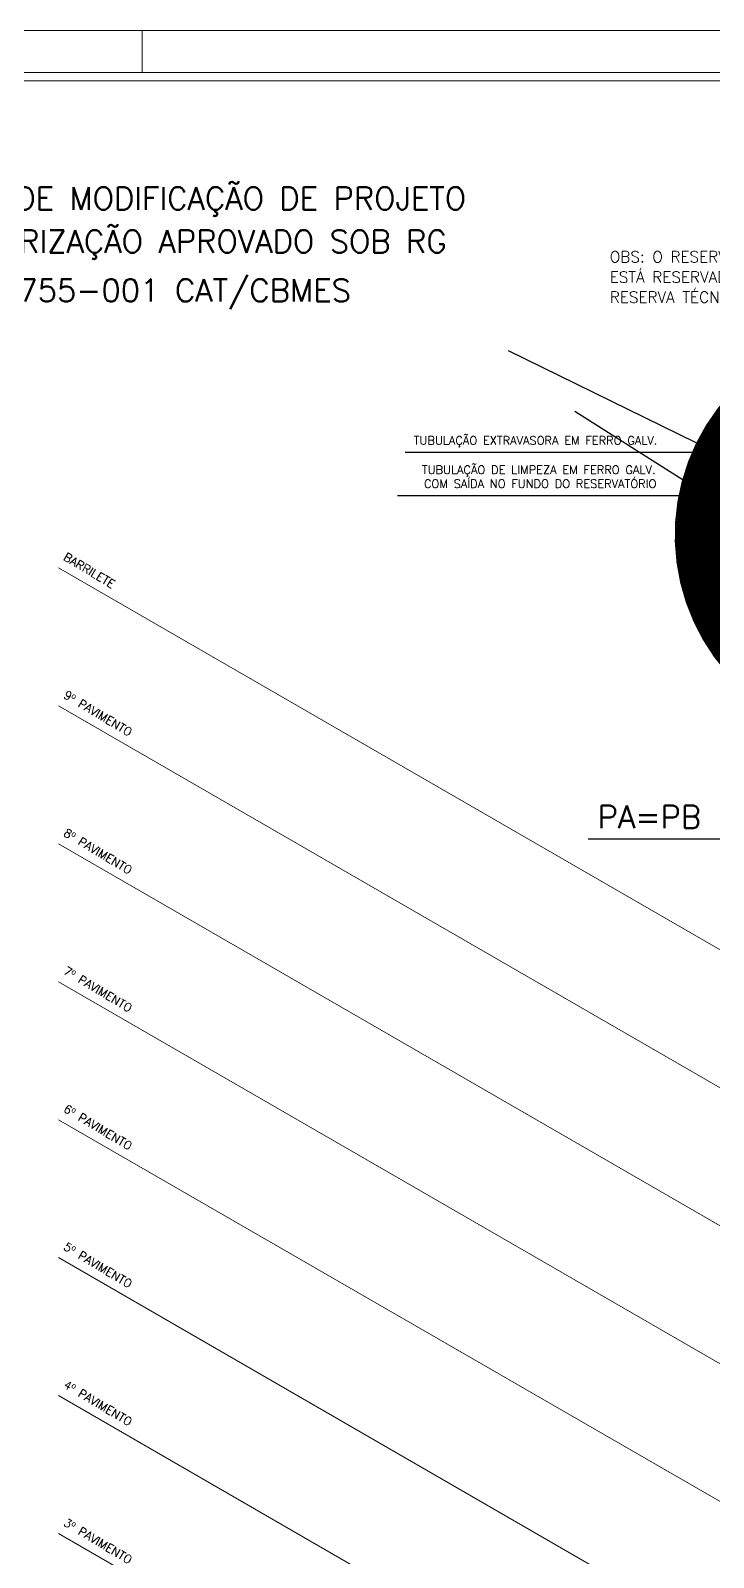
# Model space of a CAD drawing. Header units: millimetres. Extents: x 521 to 1055, y 261 to 520.
# Drawn here: x 952.38 to 968.72, y 366.15 to 402.68 of the extents above; entities that cross this region are included whole.
import ezdxf

# ---------------------------------------------------------------- set-up
doc = ezdxf.new("R2010")
doc.units = ezdxf.units.MM
doc.linetypes.add('CONTINU', pattern=[0])
doc.layers.add('0.1', color=8, linetype='Continuous', lineweight=13)
doc.layers.add('FORMATO', color=7, linetype='Continuous')
doc.styles.add('ROMANS', font='romans')
doc.dimstyles.new('DOT100', dxfattribs={"dimscale": 10, "dimtxt": 1.5, "dimasz": 0.6, "dimexe": 1.25, "dimexo": 1, "dimgap": 1, "dimtad": 1, "dimdec": 1, "dimdsep": 46, "dimtxsty": 'ROMANS', "dimblk1": 'DOT', "dimblk2": 'DOT', "dimsah": 1, "dimcen": 0.6, "dimclrt": 7, "dimadec": 0, "dimazin": 0, "dimtfac": 1, "dimtdec": 4, "dimtmove": 0, "dimatfit": 3, "dimldrblk": 'DOT', "dimfxl": 1, "dimtolj": 1, "dimtzin": 0, "dimarcsym": 0})

# ---------------------------------------------------------------- blocks, each defined once
blk = doc.blocks.new('_DOT')
at = {"color": 0, "linetype": 'ByBlock'}
blk.add_line((-0.5, 0), (-1, 0), dxfattribs=at)
at = {"color": 0, "linetype": 'ByBlock', "const_width": 0.5}
blk.add_lwpolyline([(-0.25, 0, 1), (0.25, 0, 1)], format="xyb", close=True, dxfattribs=at)
blk = doc.blocks.new('DOT')
at = {"layer": 'FORMATO', "color": 0, "linetype": 'ByBlock'}
blk.add_line((-0.5, 0), (-1, 0), dxfattribs=at)
at = {"layer": 'FORMATO', "color": 0, "linetype": 'ByBlock', "const_width": 0.5}
blk.add_lwpolyline([(-0.25, 0, 1), (0.25, 0, 1)], format="xyb", close=True, dxfattribs=at)

msp = doc.modelspace()

# ---------------------------------------------------------------- linework, layer by layer
at = {"layer": '0.1', "color": 8}
for p, q in [((955.05111, 402.67742), (955.05111, 401.67742)), ((980.60132, 373.91416), (953.04975, 389.82106)), ((980.60132, 370.61416), (953.04975, 386.52106)), ((980.60132, 367.31416), (953.04975, 383.22106)), ((980.60132, 364.01416), (953.04975, 379.92106)), ((980.60132, 360.71416), (953.04975, 376.62106)), ((980.60132, 357.41416), (953.04975, 373.32106)), ((980.60132, 354.11416), (953.04975, 370.02106)), ((980.60132, 350.81416), (953.04975, 366.72106))]:
    msp.add_line(p, q, dxfattribs=at)
at = {"layer": '0.1', "color": 8, "linetype": 'CONTINU', "lineweight": -2}
msp.add_line((970.34069, 383.32976), (965.72381, 383.32976), dxfattribs=at)
at = {"layer": '0.1', "color": 8}
for points in [[(1054.67111, 402.67742), (928.46672, 402.67742), (928.46672, 318.67742), (1054.67111, 318.67742)], [(930.96672, 319.67742), (930.96672, 401.67742), (1053.67111, 401.67742), (1053.67111, 319.67742)]]:
    msp.add_lwpolyline(points, close=True, dxfattribs=at)
msp.add_lwpolyline([(1037.85111, 400.47742, 0.41421356), (1036.85111, 401.47742), (932.16672, 401.47742, 0.41421356), (931.16672, 400.47742), (931.16672, 326.87742, 0.41421356), (932.16672, 325.87742), (1036.85111, 325.87742, 0.41421356), (1037.85111, 326.87742)], format="xyb", close=True, dxfattribs=at)

# ---------------------------------------------------------------- texts
at = {"layer": '0.1', "color": 8, "linetype": 'Continuous', "style": 'ROMANS'}
for s, height, p in [('TRATA-SE DE MODIFICAÇÃO DE PROJETO', 0.54, (948.08174, 398.39196)), ('DE REGULARIZAÇÃO APROVADO SOB RG', 0.54, (948.08174, 397.36211)), ('OBS: O RESERVATÓRIO DE 21,38m3', 0.2666667, (966.2384, 397.1314)), ('PROJETO 2755-001 CAT/CBMES', 0.54, (948.08174, 396.1919)), ('ESTÁ RESERVADO PARA A ', 0.2666667, (966.2384, 396.64653)), ('RESERVA TÉCNICA DE INCÊNDIO', 0.2666667, (966.2384, 396.16382)), ('TUBULAÇÃO EXTRAVASORA EM FERRO GALV.', 0.2, (961.54919, 392.77036, 34.67724)), ('TUBULAÇÃO DE LIMPEZA EM FERRO GALV.', 0.2, (961.74435, 392.06884, 34.67724)), ('COM SAÍDA NO FUNDO DO RESERVATÓRIO', 0.2, (961.79197, 391.73477, 34.67724)), ('PA=PB', 0.54, (965.94934, 383.59418))]:
    msp.add_text(s, height=height, dxfattribs=at).set_placement(p)
for s, height, p in [('BARRILETE', 0.200038, (953.14858, 390.02629, 52.87274)), ('9º PAVIMENTO', 0.2000385, (953.14858, 386.72629, 52.87274)), ('8º PAVIMENTO', 0.2000385, (953.14858, 383.42629, 52.87274)), ('7º PAVIMENTO', 0.2000385, (953.14858, 380.12629, 52.87274)), ('6º PAVIMENTO', 0.2000385, (953.14858, 376.82629, 52.87274)), ('5º PAVIMENTO', 0.2000385, (953.14858, 373.52629, 52.87274)), ('4º PAVIMENTO', 0.2000385, (953.14858, 370.22629, 52.87274)), ('3º PAVIMENTO', 0.2000385, (953.14858, 366.92629, 52.87274))]:
    msp.add_text(s, height=height, rotation=329.179165, dxfattribs=at).set_placement(p)

# ---------------------------------------------------------------- leaders
at = {"layer": '0.1', "color": 8, "linetype": 'Continuous'}
for points in [[(972.79089, 390.6064), (968.76742, 392.58388), (961.34054, 392.58388)], [(973.8478, 388.21022), (968.58499, 391.54723), (961.15811, 391.54723)]]:
    msp.add_leader(points, dimstyle='DOT100', override={"dimasz": 1, "dimldrblk": 'DOT'}, dxfattribs=at)

doc.saveas('drawing.dxf')
